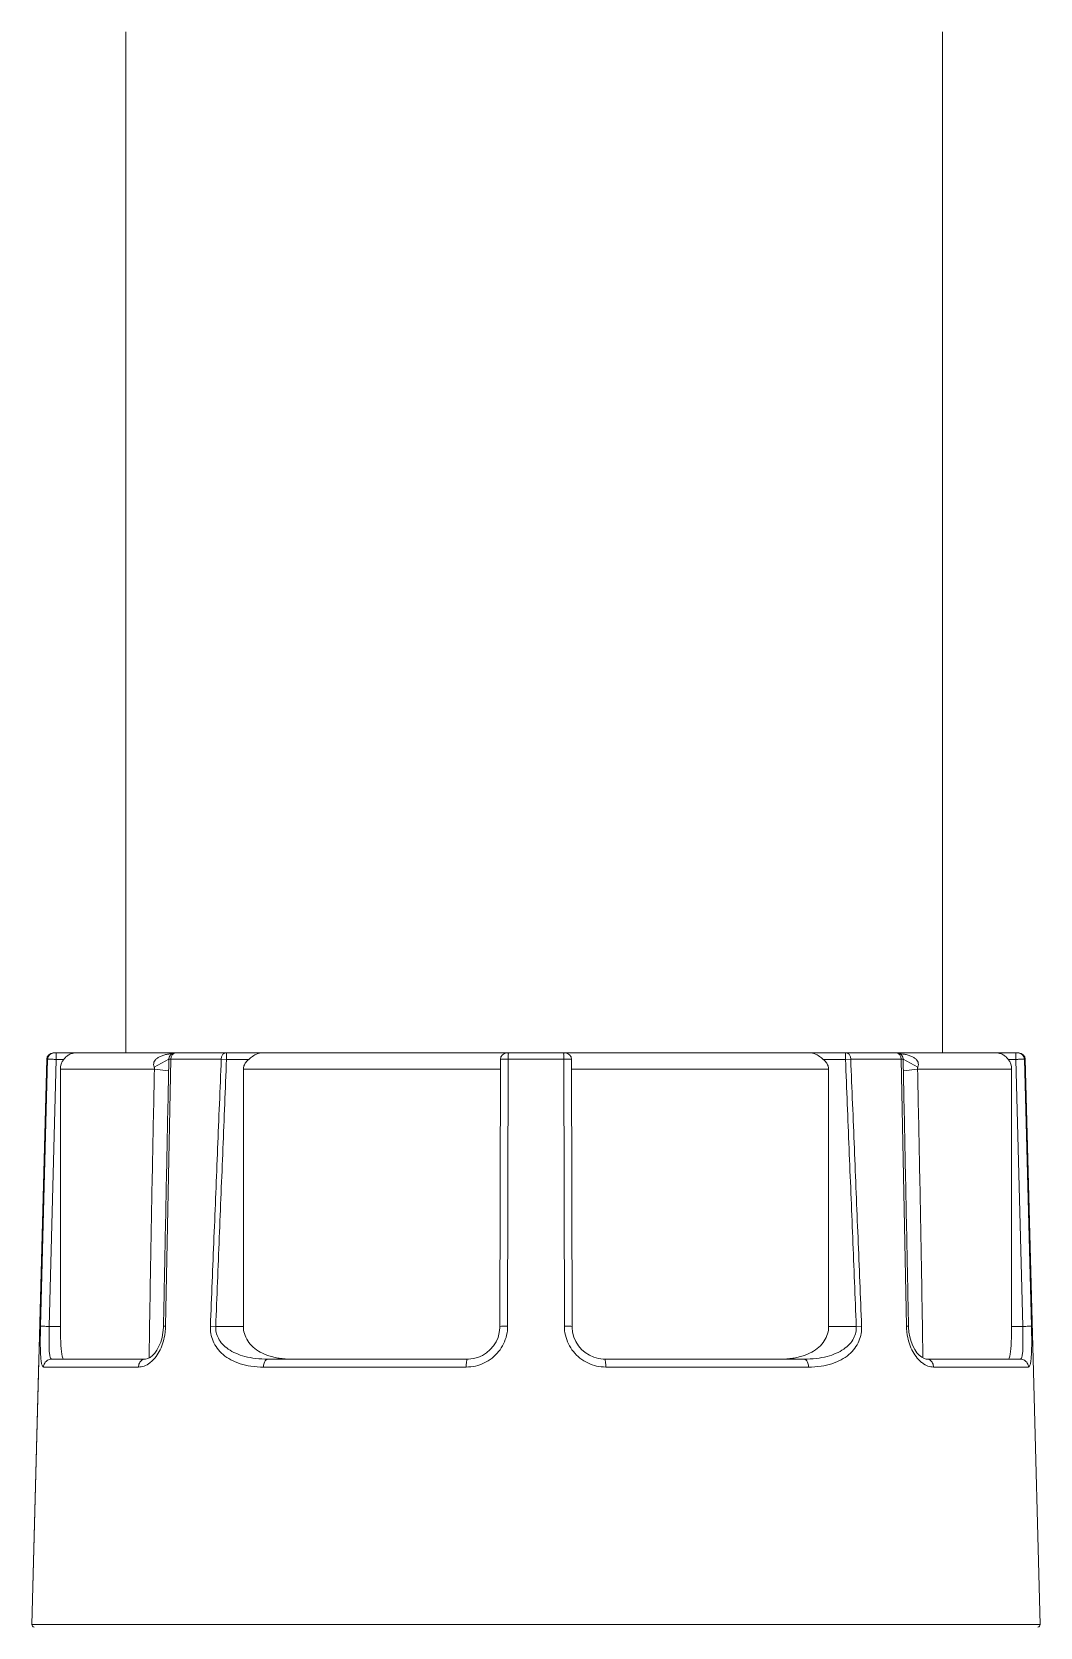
# Model space of a CAD drawing. Header units: metres. Extents: x 1628 to 1845, y 824 to 931.
# Drawn here: x 1708.5611 to 1708.6845, y 879.9746 to 880.17 of the extents above; entities that cross this region are included whole.
import ezdxf

# ---------------------------------------------------------------- set-up
doc = ezdxf.new("R2010")
doc.units = ezdxf.units.M
doc.header["$LTSCALE"] = 0.15
doc.layers.add('hidrosanitário', color=26, linetype='Continuous', lineweight=0)

msp = doc.modelspace()

# ---------------------------------------------------------------- linework, layer by layer
at = {"layer": 'hidrosanitário'}
for p, q in [((1708.572568840963, 880.1699590152133), (1708.572568840963, 880.0449504726593)), ((1708.672568840963, 880.1699590152133), (1708.672568840963, 880.0449504726593))]:
    msp.add_line(p, q, dxfattribs=at)
at = {"layer": 'hidrosanitário', "linetype": 'Continuous'}
for p, q in [((1708.562864176169, 880.0441714197008), (1708.561051388942, 879.9749438685129)), ((1708.562961518378, 880.0441714142177), (1708.562107610325, 880.011476649608)), ((1708.562864176169, 880.0441714197021), (1708.562961518378, 880.0441714142177)), ((1708.564033601976, 880.044150472659), (1708.563179547581, 880.0114506362178)), ((1708.563664107447, 880.044950472659), (1708.681905037595, 880.044950472659)), ((1708.564943226354, 880.044150472659), (1708.564033601976, 880.044150472659)), ((1708.576024888057, 880.0432070874243), (1708.577821275573, 880.0441677264324)), ((1708.577420421747, 880.011476649608), (1708.578069149911, 880.0441714142177)), ((1708.577908340498, 880.044816744868), (1708.577836895511, 880.0448057186071)), ((1708.578172768868, 880.0448587142663), (1708.577908340498, 880.044816744868)), ((1708.578069149911, 880.0441714142177), (1708.58424228726, 880.0441714142183)), ((1708.578289632781, 880.0448784210408), (1708.578172768868, 880.0448587142663)), ((1708.578394251642, 880.0448976736192), (1708.578289632781, 880.0448784210408)), ((1708.578435308687, 880.0449062227848), (1708.578394251642, 880.0448976736192)), ((1708.584242287259, 880.044171414219), (1708.584885545583, 880.0441504713302)), ((1708.584885504804, 880.044950472659), (1708.584885504804, 880.044150472659)), ((1708.587606838205, 880.044150472659), (1708.584885545637, 880.044150472659)), ((1708.618427440901, 880.0441520214457), (1708.618364142033, 880.0114524084214)), ((1708.61930693972, 880.011476649608), (1708.619370471834, 880.0441714142177)), ((1708.619369086342, 880.0443743416539), (1708.619370471833, 880.0441714142177)), ((1708.619370471834, 880.0441714142177), (1708.626198680967, 880.0441714142177)), ((1708.626200066457, 880.0443743391291), (1708.626198680967, 880.0441714142177)), ((1708.626198680967, 880.0441714142177), (1708.626262213081, 880.011476649608)), ((1708.627205010768, 880.0114524084541), (1708.627141711901, 880.0441520209171)), ((1708.657962314596, 880.044150472659), (1708.660683647997, 880.044150472659)), ((1708.660683647997, 880.044950472659), (1708.660683647997, 880.044150472659)), ((1708.660683647997, 880.044150472659), (1708.661326877994, 880.0441714146181)), ((1708.66132687801, 880.0441714142183), (1708.66750000289, 880.0441714142177)), ((1708.667174859094, 880.0448976769834), (1708.667133799522, 880.0449062273871)), ((1708.667279493598, 880.0448784214162), (1708.667174859094, 880.0448976769834)), ((1708.667396376975, 880.0448587121153), (1708.667279493598, 880.0448784214162)), ((1708.667521944507, 880.044838490377), (1708.667396376975, 880.0448587121153)), ((1708.66750000289, 880.0441714142177), (1708.668148731054, 880.011476649608)), ((1708.667732284061, 880.0448057139816), (1708.667521944507, 880.044838490377)), ((1708.669544342479, 880.0432070810592), (1708.66774787615, 880.0441677254158)), ((1708.680625926447, 880.044150472659), (1708.681535550825, 880.044150472659)), ((1708.68238960569, 880.0114506182325), (1708.681535550825, 880.044150472659)), ((1708.682607634423, 880.0441714142177), (1708.682704976627, 880.0441714199068)), ((1708.683461542476, 880.011476649608), (1708.682607634423, 880.0441714142177)), ((1708.682704976627, 880.0441714199054), (1708.683666548472, 880.0074504726598)), ((1708.564544320492, 880.0429504726591), (1708.564544320492, 880.0114504726597)), ((1708.57606095224, 880.0429504726591), (1708.564544320492, 880.0429504726591)), ((1708.576060966, 880.0429504722373), (1708.577794459118, 880.0427549557256)), ((1708.618468027656, 880.0429504726591), (1708.586951166508, 880.0429504726591)), ((1708.586951166508, 880.0429504726591), (1708.586951166508, 880.0114504726597)), ((1708.658617986294, 880.0429504726591), (1708.62714403782, 880.0429504726591)), ((1708.658617986294, 880.0429504726591), (1708.658617986294, 880.0114504726597)), ((1708.669508207985, 880.0429504730804), (1708.667774696071, 880.0427549557857)), ((1708.68102483231, 880.0429504726591), (1708.669508200561, 880.0429504726591)), ((1708.68102483231, 880.0429504726591), (1708.68102483231, 880.0114504726597)), ((1708.563179547581, 880.0114506362178), (1708.564544320492, 880.0114504726597)), ((1708.576992089622, 880.0101011971852), (1708.576826234618, 880.0095375100665)), ((1708.577105441712, 880.0106988786755), (1708.576992089622, 880.0101011971852)), ((1708.577161883921, 880.0113173376761), (1708.577105441712, 880.0106988786755)), ((1708.577166712721, 880.0114703056823), (1708.577161883921, 880.0113173376761)), ((1708.583567515395, 880.0114504726274), (1708.58291173057, 880.0114766476958)), ((1708.583567491464, 880.0114498746042), (1708.586951166508, 880.0114504726597)), ((1708.618131668724, 880.0101144537333), (1708.617889238049, 880.00956663778)), ((1708.61828991686, 880.0106921815378), (1708.618131668724, 880.0101144537333)), ((1708.618360330757, 880.0112874880045), (1708.61828991686, 880.0106921815378)), ((1708.618364038759, 880.0114524083202), (1708.618360330757, 880.0112874880045)), ((1708.627207309154, 880.0113274029171), (1708.627205117517, 880.0114524083527)), ((1708.627271674906, 880.0107319840675), (1708.627207309154, 880.0113274029171)), ((1708.627423941788, 880.0101531256297), (1708.627271674906, 880.0107319840675)), ((1708.627660623504, 880.009603148835), (1708.627423941788, 880.0101531256297)), ((1708.658617986294, 880.0114504726597), (1708.662001661669, 880.0114498663064)), ((1708.662001637388, 880.0114504726597), (1708.662657469854, 880.011476649608)), ((1708.668405015681, 880.0113754320931), (1708.668402441891, 880.011470308783)), ((1708.668454859663, 880.0107645115876), (1708.668405015681, 880.0113754320931)), ((1708.668562570224, 880.0101627466041), (1708.668454859663, 880.0107645115876)), ((1708.668723784587, 880.0095929830044), (1708.668562570224, 880.0101627466041)), ((1708.68102483231, 880.0114504726597), (1708.68238960569, 880.0114506182325)), ((1708.576088815928, 880.0081797529964), (1708.575799989615, 880.0078750625424)), ((1708.576364373945, 880.0085641679481), (1708.576088815928, 880.0081797529964)), ((1708.576614027595, 880.0090206503277), (1708.576364373945, 880.0085641679481)), ((1708.576826234618, 880.0095375100665), (1708.576614027595, 880.0090206503277)), ((1708.616720068684, 880.0082194609644), (1708.616213119921, 880.0079035711045)), ((1708.617175214361, 880.0086081141102), (1708.616720068684, 880.0082194609644)), ((1708.617567987565, 880.009060563992), (1708.617175214361, 880.0086081141102)), ((1708.617889238049, 880.00956663778), (1708.617567987565, 880.009060563992)), ((1708.627976609709, 880.0090938930913), (1708.627660623504, 880.009603148835)), ((1708.628364741601, 880.0086373738537), (1708.627976609709, 880.0090938930913)), ((1708.628816016673, 880.0082439276633), (1708.628364741601, 880.0086373738537)), ((1708.629320003833, 880.0079226836098), (1708.628816016673, 880.0082439276633)), ((1708.668928588643, 880.0090773547369), (1708.668723784587, 880.0095929830044)), ((1708.669170023039, 880.0086205828792), (1708.668928588643, 880.0090773547369)), ((1708.669438009865, 880.0082322663571), (1708.669170023039, 880.0086205828792)), ((1708.669724731454, 880.0079162407559), (1708.669438009865, 880.0082322663571)), ((1708.561902604329, 880.0074504726598), (1708.561051388942, 879.9749438685129)), ((1708.562479840938, 880.0064766496083), (1708.574098721354, 880.0064766496083)), ((1708.563469614792, 880.0074504726598), (1708.574897751191, 880.0074504726598)), ((1708.574982558049, 880.0074548723854), (1708.574894746078, 880.0074505757992)), ((1708.575243922564, 880.0075184435387), (1708.574982558049, 880.0074548723854)), ((1708.575517385801, 880.0076575623365), (1708.575243922564, 880.0075184435387)), ((1708.575799989615, 880.0078750625424), (1708.575517385801, 880.0076575623365)), ((1708.589411456051, 880.0064766496083), (1708.61423711536, 880.0064766496083)), ((1708.589959184111, 880.0074504726598), (1708.614377337371, 880.0074504726598)), ((1708.614504019693, 880.007452619221), (1708.614377386496, 880.0074505831495)), ((1708.615092521685, 880.0075160525829), (1708.614504019693, 880.007452619221)), ((1708.615666478682, 880.007667414054), (1708.615092521685, 880.0075160525829)), ((1708.616213119921, 880.0079035711045), (1708.615666478682, 880.007667414054)), ((1708.629864697949, 880.007680754438), (1708.629320003833, 880.0079226836098)), ((1708.630437688525, 880.0075234555196), (1708.629864697949, 880.007680754438)), ((1708.631026140262, 880.0074540604841), (1708.630437688525, 880.0075234555196)), ((1708.631191767029, 880.0074505792649), (1708.631026140262, 880.0074540604841)), ((1708.63119179965, 880.0074504726598), (1708.655609733759, 880.0074504726598)), ((1708.631332037441, 880.0064766496083), (1708.65615769675, 880.0064766496083)), ((1708.670019235987, 880.0076787735674), (1708.669724731454, 880.0079162407559)), ((1708.670306688032, 880.0075256299145), (1708.670019235987, 880.0076787735674)), ((1708.670573788381, 880.0074562465953), (1708.670306688032, 880.0075256299145)), ((1708.670674584091, 880.0074505710419), (1708.670573788381, 880.0074562465953)), ((1708.670671392516, 880.0074504726598), (1708.682099535103, 880.0074504726598)), ((1708.671470431447, 880.0064766496083), (1708.683089311863, 880.0064766496083)), ((1708.683666548472, 880.0074504726598), (1708.684517763859, 879.9749438685129)), ((1708.561051388942, 879.9749438685129), (1708.684517763859, 879.9749438685129))]:
    msp.add_line(p, q, dxfattribs=at)
for centre, radius, start, end in [((1708.563663901885, 880.044150472659), 0.0007999999999810826, 89.98535250434593, 178.4996070643891), ((1708.563760599659, 880.0441511891864), 0.0007993104657810988, 90.0469240749808, 178.5501330073088), ((1708.566547593469, 880.0429508598555), 0.002003260330152629, 143.2139046993986, 180.0110742367268), ((1708.57882613452, 880.0383704005986), 0.006510908983046038, 98.73898143684106, 100.2353660462446), ((1708.090291338172, 880.0527142434847), 0.4876048387184697, 358.8296571504963, 358.9956949342003), ((1708.578615206516, 880.044150472659), 0.0007999999999810826, 90.00120760195799, 153.5612473068019), ((1708.579118430555, 880.044151704179), 0.001049465748375184, 167.7527157971934, 178.923863454554), ((1708.619227439523, 880.044150472659), 0.0007999999999810826, 90, 179.8891006082558), ((1708.626341713647, 880.044150472659), 0.0007999999999810826, 0.1109365431351967, 90), ((1708.666953946951, 880.044150472659), 0.0007999999999810826, 26.43721907099613, 89.99889388267192), ((1708.666450722045, 880.044151704078), 0.001049465950975183, 1.076141851800343, 12.24704383569497), ((1709.184471416958, 880.0532780582388), 0.5168038658407793, 181.0100754660581, 181.1667308772609), ((1708.679020912255, 880.0429506449503), 0.002003923166952614, 359.9950738689673, 36.77993725698192), ((1708.68180855319, 880.0441511891444), 0.0007993104643810988, 1.449870103989444, 89.95307930567007), ((1708.681905250916, 880.044150472659), 0.0007999999999810826, 1.500407593401734, 90.01519574717), ((1708.570027790811, 880.0116233351408), 0.007394086068625154, 354.5703429792364, 358.8632789473835), ((1708.675542132416, 880.0116233761645), 0.007394857156025134, 181.1369204264062, 185.4492437568829), ((1708.56135128614, 879.9749360154282), 0.0002999999999929059, 178.4999993184358, 265.5343670922188), ((1708.684217866661, 879.9749360154282), 0.0002999999999929059, 274.4656329077812, 1.500000675022142)]:
    msp.add_arc(centre, radius, start, end, dxfattribs=at)
for points, knots in [([(1708.562961518378, 880.0441714142177), (1708.562967307982, 880.044171450323), (1708.562985917936, 880.0441711435877), (1708.5630261313, 880.0441705708162), (1708.563093717992, 880.0441693392944), (1708.563196470134, 880.0441674379789), (1708.5633423141, 880.0441646005528), (1708.563535132662, 880.0441607610773), (1708.563771132872, 880.0441559473148), (1708.563942435508, 880.0441523854628), (1708.564033601976, 880.044150472659)], [0, 0, 0, 0, 0.008684574726638942, 0.02791575343611653, 0.06032852498847933, 0.1100798755873906, 0.1820711156454795, 0.2791354926387312, 0.399365194855385, 0.5361449942158117, 0.5361449942158117, 0.5361449942158117, 0.5361449942158117]), ([(1708.563974471172, 880.044950472659), (1708.564011532077, 880.044950472659), (1708.564000238879, 880.0448187334604), (1708.564002851074, 880.0447578834218), (1708.56400618831, 880.0447153657489)], [0, 0, 0, 0, 0.0555913576221095, 0.119564021633554, 0.119564021633554, 0.119564021633554, 0.119564021633554]), ([(1708.56400618831, 880.0447153657489), (1708.56401051921, 880.0446601884136), (1708.564042301055, 880.0444736225917), (1708.564033601976, 880.0442838321391), (1708.564033601976, 880.044150472659)], [0, 0, 0, 0, 0.08302056237654122, 0.2830597825889525, 0.2830597825889525, 0.2830597825889525, 0.2830597825889525]), ([(1708.564943226354, 880.044150472659), (1708.565027303964, 880.0442628836212), (1708.565221839048, 880.0444769476038), (1708.565581966034, 880.0447344845401), (1708.566011192573, 880.044909097457), (1708.566325103859, 880.044950472659), (1708.566485377523, 880.044950472659)], [0, 0, 0, 0, 0.2105631851034526, 0.4305820176871198, 0.6586604440062588, 0.899070939145427, 0.899070939145427, 0.899070939145427, 0.899070939145427]), ([(1708.577669196745, 880.0447776957197), (1708.577510612893, 880.0447490180426), (1708.577206615927, 880.0446816039874), (1708.576782642061, 880.0445346130401), (1708.576423486725, 880.0443393699924), (1708.576151627104, 880.0440952257367), (1708.575985788893, 880.043811005541), (1708.575939928488, 880.0435020772262), (1708.575986739894, 880.0433022556311), (1708.576024818235, 880.0432070820224)], [0, 0, 0, 0, 0.241733958542984, 0.4662445119556218, 0.6711119170645204, 0.8509889536124517, 1.007759922345154, 1.154667520619084, 1.308430148166626, 1.308430148166626, 1.308430148166626, 1.308430148166626]), ([(1708.576024818235, 880.0432070820224), (1708.576041341824, 880.0431654934815), (1708.57606528449, 880.0430807665847), (1708.576066151531, 880.0429924902356), (1708.57606095224, 880.0429504726591)], [0, 0, 0, 0, 0.06712622700961778, 0.1306332821777677, 0.1306332821777677, 0.1306332821777677, 0.1306332821777677]), ([(1708.5778988808, 880.0445066527176), (1708.577886966781, 880.0444826900697), (1708.577858531399, 880.0444166468609), (1708.577828262697, 880.0443031361109), (1708.577820925232, 880.0442128092615), (1708.577821260544, 880.0441677331568)], [0, 0, 0, 0, 0.04014153398315556, 0.1076301976818416, 0.1752462256295227, 0.1752462256295227, 0.1752462256295227, 0.1752462256295227]), ([(1708.577821266475, 880.0441677339121), (1708.577833905072, 880.044169119776), (1708.577873622394, 880.0441699682877), (1708.577956205609, 880.0441714456668), (1708.578026162306, 880.0441714372654), (1708.578069149911, 880.0441714142177)], [0, 0, 0, 0, 0.01907152926451548, 0.05949015548660509, 0.1239715725618842, 0.1239715725618842, 0.1239715725618842, 0.1239715725618842]), ([(1708.58424228726, 880.0441714142183), (1708.584092574782, 880.0405301307277), (1708.583794551411, 880.0332561143977), (1708.583351074404, 880.0223578567833), (1708.583057718131, 880.0151008666543), (1708.582911682947, 880.011476649608)], [0, 0, 0, 0, 5.466539892202722, 10.92017820559625, 16.36091527134409, 16.36091527134409, 16.36091527134409, 16.36091527134409]), ([(1708.584885545637, 880.044150472659), (1708.584737283307, 880.040508603936), (1708.584442065794, 880.0332334194937), (1708.584002808449, 880.0223332159713), (1708.583712179688, 880.0150748669915), (1708.583567491464, 880.0114498746042)], [0, 0, 0, 0, 5.467328086912058, 10.92175745930868, 16.36357563954791, 16.36357563954791, 16.36357563954791, 16.36357563954791]), ([(1708.584626205253, 880.0449228400088), (1708.584581710313, 880.0449043522343), (1708.584441984882, 880.0448163612758), (1708.584287039386, 880.0445503027771), (1708.58424452096, 880.0443040297477), (1708.58424228726, 880.0441714142188)], [0, 0, 0, 0, 0.07227443757181042, 0.2425887291275798, 0.441540237888189, 0.441540237888189, 0.441540237888189, 0.441540237888189]), ([(1708.586951166508, 880.0429504726591), (1708.586951166508, 880.0430941968137), (1708.587005955706, 880.0433960801446), (1708.587240707122, 880.0438109890641), (1708.587474586601, 880.044043522951), (1708.587606838205, 880.044150472659)], [0, 0, 0, 0, 0.2155862321989275, 0.4495614116835084, 0.7046881163994716, 0.7046881163994716, 0.7046881163994716, 0.7046881163994716]), ([(1708.587606838205, 880.044150472659), (1708.587762728191, 880.0442765383394), (1708.588079645826, 880.0445325305103), (1708.58859850507, 880.0448540533417), (1708.589006147208, 880.044950472659), (1708.589205176301, 880.044950472659)], [0, 0, 0, 0, 0.3007275302682577, 0.6110909450100421, 0.9096345853613974, 0.9096345853613974, 0.9096345853613974, 0.9096345853613974]), ([(1708.618428845326, 880.0441514794023), (1708.618431012408, 880.0441571049636), (1708.618455229924, 880.0441546089254), (1708.618487340297, 880.0441605752457), (1708.618549326348, 880.0441613519862), (1708.618636188528, 880.0441649208691), (1708.618760923377, 880.0441671297918), (1708.618926650913, 880.0441695642481), (1708.619134869329, 880.0441710893182), (1708.619287764329, 880.0441714437819), (1708.619370471834, 880.0441714142177)], [0, 0, 0, 0, 0.009042795837896944, 0.02682943580375302, 0.05554324322336023, 0.0982171551373787, 0.1590345047635826, 0.2418578530308155, 0.3471747128098956, 0.4712359780633352, 0.4712359780633352, 0.4712359780633352, 0.4712359780633352]), ([(1708.619395847299, 880.0447228230538), (1708.619392633369, 880.0446691111255), (1708.619371178732, 880.044554057817), (1708.619369148598, 880.0444371183893), (1708.619369086342, 880.0443743416539)], [0, 0, 0, 0, 0.08071199628820501, 0.1748771455067534, 0.1748771455067534, 0.1748771455067534, 0.1748771455067534]), ([(1708.61941603808, 880.044950472659), (1708.619380666812, 880.044950472659), (1708.619399121156, 880.044821577632), (1708.619398315273, 880.0447640683818), (1708.619395847299, 880.0447228230538)], [0, 0, 0, 0, 0.05305690254202008, 0.1150355516917637, 0.1150355516917637, 0.1150355516917637, 0.1150355516917637]), ([(1708.626153114721, 880.044950472659), (1708.626188486839, 880.044950472659), (1708.626170031755, 880.0448215753044), (1708.626170837638, 880.0447640650262), (1708.626173305649, 880.0447228192974)], [0, 0, 0, 0, 0.05305817645220535, 0.1150374290917246, 0.1150374290917246, 0.1150374290917246, 0.1150374290917246]), ([(1708.626173305649, 880.0447228192974), (1708.626176519597, 880.0446691073747), (1708.626197974145, 880.0445540544714), (1708.626200004217, 880.0444371154562), (1708.626200066457, 880.0443743391291)], [0, 0, 0, 0, 0.0807119892941711, 0.1748765263145866, 0.1748765263145866, 0.1748765263145866, 0.1748765263145866]), ([(1708.626198680967, 880.0441714142177), (1708.626244347178, 880.0441714304746), (1708.626336707211, 880.0441713244517), (1708.626477485157, 880.0441707755955), (1708.626621995782, 880.0441695485428), (1708.626768985999, 880.04416823598), (1708.626906378292, 880.0441640615462), (1708.627030035518, 880.044165322087), (1708.627093277247, 880.0441528505002), (1708.627138156251, 880.0441575954518), (1708.627140453471, 880.0441515389424)], [0, 0, 0, 0, 0.06849932054809123, 0.1385538401933121, 0.2111036802038464, 0.2855197285833522, 0.35810562653599, 0.420538333113108, 0.4615732662693428, 0.4712895765178144, 0.4712895765178144, 0.4712895765178144, 0.4712895765178144]), ([(1708.6563639765, 880.044950472659), (1708.656563005593, 880.044950472659), (1708.656970647731, 880.0448540533417), (1708.657489506975, 880.0445325305103), (1708.65780642461, 880.0442765383394), (1708.657962314596, 880.044150472659)], [0, 0, 0, 0, 0.2985436403513889, 0.6089070550931592, 0.9096345853614343, 0.9096345853614343, 0.9096345853614343, 0.9096345853614343]), ([(1708.657962314596, 880.044150472659), (1708.65809440435, 880.0440436538364), (1708.658328259485, 880.0438112024093), (1708.658563135113, 880.0433963494437), (1708.658617986294, 880.0430942562531), (1708.658617986294, 880.0429504726591)], [0, 0, 0, 0, 0.2548144793728109, 0.4890118966609519, 0.7046872876764836, 0.7046872876764836, 0.7046872876764836, 0.7046872876764836]), ([(1708.662001661669, 880.0114498663064), (1708.661856973343, 880.0150748612424), (1708.661566349891, 880.0223332128425), (1708.661127068074, 880.0332334175899), (1708.66083191032, 880.0405086041222), (1708.660683647997, 880.044150472659)], [0, 0, 0, 0, 5.441822006403499, 10.89625115711329, 16.36357896417038, 16.36357896417038, 16.36357896417038, 16.36357896417038]), ([(1708.66094294655, 880.0449228404435), (1708.660987441304, 880.0449043528967), (1708.661127166764, 880.0448163625582), (1708.661282113145, 880.0445503040556), (1708.661324631829, 880.0443040303848), (1708.661326865541, 880.0441714142183)], [0, 0, 0, 0, 0.07227404982936958, 0.2425882973295676, 0.4415407624649598, 0.4415407624649598, 0.4415407624649598, 0.4415407624649598]), ([(1708.662657469854, 880.011476649608), (1708.662511434672, 880.0151008665958), (1708.66221808005, 880.0223578566751), (1708.661774595623, 880.0332561138149), (1708.661476590455, 880.0405301307791), (1708.66132687801, 880.0441714142183)], [0, 0, 0, 0, 5.44073697787405, 10.89437520309409, 16.36091501612225, 16.36091501612225, 16.36091501612225, 16.36091501612225]), ([(1708.66750000289, 880.0441714142177), (1708.667528125091, 880.0441714292332), (1708.667580154099, 880.0441713335216), (1708.667651113599, 880.0441709171349), (1708.667705598627, 880.0441697554774), (1708.667736254127, 880.0441689934952), (1708.667747886431, 880.0441677216276)], [0, 0, 0, 0, 0.04218330799770174, 0.07804892891772314, 0.1064202030441994, 0.123972648417445, 0.123972648417445, 0.123972648417445, 0.123972648417445]), ([(1708.667747879855, 880.0441677218574), (1708.667748220058, 880.0442128202247), (1708.667740888907, 880.044303188832), (1708.667710605666, 880.0444166995447), (1708.66768217423, 880.0444827220216), (1708.667670277164, 880.0445066511091)], [0, 0, 0, 0, 0.06764947553658233, 0.1351646404940889, 0.1752497769423215, 0.1752497769423215, 0.1752497769423215, 0.1752497769423215]), ([(1708.669544333244, 880.0432070817832), (1708.669582428181, 880.0433022856661), (1708.669629211095, 880.0435021892016), (1708.669583300512, 880.0438110541307), (1708.669417619182, 880.0440952449227), (1708.669145387837, 880.0443394923931), (1708.668785746647, 880.0445350527847), (1708.668361209026, 880.0446819427028), (1708.668002214932, 880.0447614733556), (1708.667787877944, 880.0447971568123), (1708.667732271219, 880.0448057194484)], [0, 0, 0, 0, 0.1538140370270367, 0.300765242664376, 0.4573836253638575, 0.6372139599148298, 0.8427836605060615, 1.067503592069147, 1.309038027339988, 1.393431213029067, 1.393431213029067, 1.393431213029067, 1.393431213029067]), ([(1708.669508200561, 880.0429504726591), (1708.669503062628, 880.0429923511455), (1708.669503746602, 880.0430806051723), (1708.66952765848, 880.043165391436), (1708.669544333244, 880.0432070817832)], [0, 0, 0, 0, 0.06328873064682207, 0.1306407819580981, 0.1306407819580981, 0.1306407819580981, 0.1306407819580981]), ([(1708.679083775278, 880.044950472659), (1708.679244048942, 880.044950472659), (1708.679557960228, 880.044909097457), (1708.679987186767, 880.0447344845401), (1708.680347313753, 880.0444769476038), (1708.680541848837, 880.0442628836212), (1708.680625926447, 880.044150472659)], [0, 0, 0, 0, 0.2404104951391927, 0.468488921458316, 0.6885077541234772, 0.8990709391594598, 0.8990709391594598, 0.8990709391594598, 0.8990709391594598]), ([(1708.681562964493, 880.044715365841), (1708.681558633593, 880.0446601885081), (1708.681526851745, 880.0444736226553), (1708.681535550824, 880.0442838321723), (1708.681535550825, 880.044150472659)], [0, 0, 0, 0, 0.08302055886548135, 0.283059828595925, 0.283059828595925, 0.283059828595925, 0.283059828595925]), ([(1708.681535550825, 880.044150472659), (1708.681580737393, 880.0441514225835), (1708.681669864783, 880.0441532841552), (1708.681802893694, 880.0441560371722), (1708.681935419424, 880.044158751716), (1708.682069561376, 880.0441614637415), (1708.682205100032, 880.0441641763026), (1708.682337547697, 880.0441667295696), (1708.682456288954, 880.044169090941), (1708.682545081062, 880.0441704087706), (1708.682592283305, 880.0441715102644), (1708.682607634423, 880.0441714142177)], [0, 0, 0, 0, 0.06779482849349026, 0.13372023969261, 0.1995860969699557, 0.2666250955737252, 0.3349743727530352, 0.4029344577837697, 0.4653346626964475, 0.513117762101972, 0.5361448894907983, 0.5361448894907983, 0.5361448894907983, 0.5361448894907983]), ([(1708.68159468163, 880.044950472659), (1708.681557620744, 880.044950472659), (1708.681568913923, 880.0448187335172), (1708.681566301728, 880.0447578835027), (1708.681562964493, 880.044715365841)], [0, 0, 0, 0, 0.05559132879868348, 0.1195639759444966, 0.1195639759444966, 0.1195639759444966, 0.1195639759444966]), ([(1708.576060981211, 880.0429504720067), (1708.575973462661, 880.0390631507772), (1708.575806514807, 880.0311146870303), (1708.575589571143, 880.0193305219142), (1708.57546049907, 880.0114337265223), (1708.575400754741, 880.0075982445063)], [0, 0, 0, 0, 5.832459441762482, 11.92530666524344, 17.67922761368753, 17.67922761368753, 17.67922761368753, 17.67922761368753]), ([(1708.577794460876, 880.042754955697), (1708.577715009257, 880.0388701911655), (1708.577553939826, 880.0309270083848), (1708.57734560052, 880.0204986136977), (1708.577216165653, 880.013954995144), (1708.577167166358, 880.0114698181914)], [0, 0, 0, 0, 5.82836538472713, 11.91722326201853, 15.64571319571876, 15.64571319571876, 15.64571319571876, 15.64571319571876]), ([(1708.668401986439, 880.0114698183887), (1708.668352987145, 880.0139549953011), (1708.66822355228, 880.0204986137661), (1708.668015212976, 880.0309270083875), (1708.667854143545, 880.0388701911426), (1708.667774691925, 880.042754955697)], [0, 0, 0, 0, 3.728489873588253, 9.817347677764289, 15.64571309700052, 15.64571309700052, 15.64571309700052, 15.64571309700052]), ([(1708.67016838113, 880.0075993313884), (1708.670108641888, 880.0114344511275), (1708.669979574989, 880.0193308841934), (1708.669762637994, 880.031114687033), (1708.66959569014, 880.0390631507543), (1708.66950817159, 880.0429504720067)], [0, 0, 0, 0, 5.753377480320776, 11.84622463068833, 17.67868410695793, 17.67868410695793, 17.67868410695793, 17.67868410695793]), ([(1708.562107610325, 880.011476649608), (1708.562098045061, 880.0111101557808), (1708.56208388827, 880.0103922160871), (1708.562077604555, 880.009358079497), (1708.562093988012, 880.0084230361812), (1708.56212777775, 880.0076426831985), (1708.562207965953, 880.0070395976312), (1708.562274483669, 880.0066687599332), (1708.562415834758, 880.0064766604634), (1708.562479840938, 880.0064766496083)], [0, 0, 0, 0, 0.549927944692736, 1.076956763982687, 1.55170891155812, 1.95078837405711, 2.25348172664765, 2.44888303561292, 2.544892306535318, 2.544892306535318, 2.544892306535318, 2.544892306535318]), ([(1708.563179551145, 880.0114504726683), (1708.563049180333, 880.0114538964366), (1708.56280487802, 880.0114600731384), (1708.562480795872, 880.0114687527458), (1708.562253865997, 880.0114730441638), (1708.562140867342, 880.011476905869), (1708.562107642942, 880.0114766487535)], [0, 0, 0, 0, 0.1956236430325916, 0.3665761021242022, 0.4862768828132195, 0.5361149741141307, 0.5361149741141307, 0.5361149741141307, 0.5361149741141307]), ([(1708.563179548961, 880.0114506362173), (1708.563169926994, 880.0111560969466), (1708.563154506665, 880.0105808618067), (1708.56314288623, 880.0097531246096), (1708.563149995432, 880.0090070351561), (1708.563172794611, 880.0083829512131), (1708.563236186912, 880.0079029802858), (1708.563292389606, 880.0075986358887), (1708.563415484012, 880.0074504796493), (1708.563469604914, 880.0074504726609)], [0, 0, 0, 0, 0.4420445904054509, 0.8630785358245923, 1.241937372599806, 1.560238285595527, 1.802163900570822, 1.959357832299482, 2.040539186429751, 2.040539186429751, 2.040539186429751, 2.040539186429751]), ([(1708.564544320492, 880.0114504726597), (1708.564544320492, 880.01110742812), (1708.564550062554, 880.0104393720939), (1708.564580762461, 880.0094939328964), (1708.56462673611, 880.0086872415794), (1708.564712440746, 880.0080493011434), (1708.564780644089, 880.0076696802963), (1708.564912613086, 880.0074504726598), (1708.564976746711, 880.0074504726598)], [0, 0, 0, 0, 0.5145668097872765, 1.002760761955088, 1.415789504307035, 1.734971083270258, 1.944459751617308, 2.04066018852929, 2.04066018852929, 2.04066018852929, 2.04066018852929]), ([(1708.57587198675, 880.0073253002887), (1708.57595191639, 880.0074064231216), (1708.576242940789, 880.0077293418643), (1708.576675544312, 880.0083840767842), (1708.577082692635, 880.0093330311678), (1708.577299582657, 880.010200708262), (1708.577371414813, 880.0107419231286), (1708.577388700501, 880.0109236799786)], [0, 0, 0, 0, 0.1708266311872373, 0.6512995876644414, 1.168653457053114, 1.713067278103223, 1.986932723083784, 1.986932723083784, 1.986932723083784, 1.986932723083784]), ([(1708.577166661862, 880.011470139901), (1708.577149743022, 880.011481416656), (1708.577330076058, 880.0114644807103), (1708.57735610157, 880.0114766919245), (1708.577420421747, 880.011476649608)], [0, 0, 0, 0, 0.0304988161010133, 0.1269791026744828, 0.1269791026744828, 0.1269791026744828, 0.1269791026744828]), ([(1708.582911682947, 880.011476649608), (1708.582899335378, 880.011174488866), (1708.582941026645, 880.010550815361), (1708.583213617055, 880.0096267458097), (1708.583718896311, 880.0087436124944), (1708.584458506199, 880.0079578821372), (1708.58541601515, 880.0073130902509), (1708.586576047617, 880.0068343540601), (1708.587930125797, 880.0065377702903), (1708.58890000412, 880.0064766706913), (1708.589411456051, 880.0064766496083)], [0, 0, 0, 0, 0.4536193856684391, 0.9292105822656, 1.433381104446587, 1.965452904547358, 2.533548914522685, 3.151978142911279, 3.836749974026051, 4.603927870459625, 4.603927870459625, 4.603927870459625, 4.603927870459625]), ([(1708.583567564086, 880.0114498746169), (1708.583555385187, 880.011207904891), (1708.583597041898, 880.0107016739956), (1708.583871667406, 880.009955132295), (1708.584376270437, 880.0092472195673), (1708.585106722081, 880.0086230638984), (1708.586045955874, 880.008113018684), (1708.58718131247, 880.0077342355966), (1708.588507290136, 880.0074990592074), (1708.589456423417, 880.0074504859723), (1708.589959184111, 880.0074504726666)], [0, 0, 0, 0, 0.363414042636985, 0.7515733784283104, 1.179363769926553, 1.652824742473464, 2.180475286774451, 2.772812791104549, 3.440514850884634, 4.19465589099556, 4.19465589099556, 4.19465589099556, 4.19465589099556]), ([(1708.586951166508, 880.0114504726597), (1708.586951166508, 880.0111536070934), (1708.587041003537, 880.0105346869738), (1708.587449151709, 880.0096564333788), (1708.588124701186, 880.0088777569621), (1708.589024887664, 880.0082519389829), (1708.589912889156, 880.0078796195068), (1708.590489198265, 880.0077220871816), (1708.590693666146, 880.0076750185827)], [0, 0, 0, 0, 0.4452983495075722, 0.9232561433463174, 1.433408704120483, 1.973126474839258, 2.553745548997472, 2.868468883513696, 2.868468883513696, 2.868468883513696, 2.868468883513696]), ([(1708.61423711536, 880.0064766496083), (1708.614615328481, 880.0064766615293), (1708.615376111337, 880.0065618211501), (1708.616458240566, 880.0069383589154), (1708.617430038577, 880.0075445239551), (1708.618239156159, 880.0083472607215), (1708.61884642113, 880.0093054735092), (1708.619221107389, 880.010365603349), (1708.619306199539, 880.0111089506373), (1708.61930693972, 880.011476649608)], [0, 0, 0, 0, 0.567319681414046, 1.13714981961254, 1.705059748757538, 2.270990727584746, 2.832576309298815, 3.392324381671472, 3.943873955243405, 3.943873955243405, 3.943873955243405, 3.943873955243405]), ([(1708.618366875504, 880.0114504726597), (1708.61835116898, 880.011456037916), (1708.618524213557, 880.0114685462066), (1708.618612794257, 880.0114683596215), (1708.618964208796, 880.0114767762108), (1708.61917978385, 880.0114767053709), (1708.61930693972, 880.011476649608)], [0, 0, 0, 0, 0.0249950127134095, 0.123276166873924, 0.2799364654414001, 0.4706702887781648, 0.4706702887781648, 0.4706702887781648, 0.4706702887781648]), ([(1708.627202383006, 880.0114504726683), (1708.627218091362, 880.0114560373939), (1708.627045023831, 880.011468549288), (1708.626956434199, 880.0114683590208), (1708.626604977895, 880.0114767771478), (1708.626389379307, 880.0114767050385), (1708.626262211216, 880.0114766487535)], [0, 0, 0, 0, 0.02499733715904351, 0.1232919411545129, 0.2799719136155803, 0.4707240680118151, 0.4707240680118151, 0.4707240680118151, 0.4707240680118151]), ([(1708.626262213081, 880.011476649608), (1708.62626295902, 880.0111076876887), (1708.6263484245, 880.0103635487106), (1708.626724124505, 880.0093026685221), (1708.62733181383, 880.0083449473296), (1708.628141444934, 880.0075427301118), (1708.629113669257, 880.0069370167902), (1708.630195051813, 880.0065614613674), (1708.630955042678, 880.0064766586698), (1708.631332037441, 880.0064766496083)], [0, 0, 0, 0, 0.5534440099626643, 1.112441784185629, 1.674497562482066, 2.240396204244912, 2.807869736066363, 3.378381842384087, 3.943873986777488, 3.943873986777488, 3.943873986777488, 3.943873986777488]), ([(1708.654876067134, 880.0076751521636), (1708.655080377261, 880.0077222008891), (1708.655655520673, 880.0078794460536), (1708.656541084527, 880.0082505337547), (1708.657439656452, 880.0088738282903), (1708.658116177095, 880.0096504952434), (1708.658527191772, 880.0105302152607), (1708.658617986294, 880.011151784419), (1708.658617986294, 880.0114504726597)], [0, 0, 0, 0, 0.3144860469592174, 0.8935436835872247, 1.431047233328614, 1.941024752883298, 2.420132208105293, 2.86816456934664, 2.86816456934664, 2.86816456934664, 2.86816456934664]), ([(1708.655609968588, 880.0074504726666), (1708.656112828464, 880.0074504858493), (1708.657061951258, 880.0074990681663), (1708.658387653714, 880.0077342158387), (1708.659522309196, 880.0081127052798), (1708.660460714232, 880.0086220082065), (1708.661190326321, 880.0092447174087), (1708.661695370746, 880.0099512968858), (1708.661971607861, 880.0106984067405), (1708.662013837557, 880.0112065076854), (1708.662001587574, 880.0114498663196)], [0, 0, 0, 0, 0.7542898137058119, 1.421826114063702, 2.013769530094806, 2.540859173257994, 3.013687128367335, 3.440372514633072, 3.829149897886643, 4.19465002861633, 4.19465002861633, 4.19465002861633, 4.19465002861633]), ([(1708.65615769675, 880.0064766496083), (1708.656669248997, 880.0064766704755), (1708.657639116353, 880.0065377819523), (1708.658992903673, 880.006834325361), (1708.660152196779, 880.0073126799044), (1708.661108850428, 880.0079565049895), (1708.661847592776, 880.0087403777783), (1708.662353440162, 880.0096219476517), (1708.662627629324, 880.0105468621085), (1708.662669890141, 880.011172774295), (1708.662657469854, 880.011476649608)], [0, 0, 0, 0, 0.7673283711518708, 1.451931603099272, 2.069944029006855, 2.63740700901076, 3.168699934437083, 3.671440062903939, 4.147735752331056, 4.603929303377209, 4.603929303377209, 4.603929303377209, 4.603929303377209]), ([(1708.668402553593, 880.0114701418114), (1708.668419464717, 880.0114814551124), (1708.668239112503, 880.0114644257843), (1708.668213041897, 880.0114766914661), (1708.668148706671, 880.0114766487535)], [0, 0, 0, 0, 0.03051963237802982, 0.1270224929056943, 0.1270224929056943, 0.1270224929056943, 0.1270224929056943]), ([(1708.668180694732, 880.0109211314683), (1708.668198081489, 880.0107389759631), (1708.66827013064, 880.0101979056261), (1708.66848741302, 880.0093302419147), (1708.668894831967, 880.0083817590372), (1708.669347125391, 880.0076980059529), (1708.669666169437, 880.0073528707561), (1708.669773556647, 880.0072499375823)], [0, 0, 0, 0, 0.2744751112238175, 0.8180993351893109, 1.335799685489643, 1.816113715661154, 2.039242188121956, 2.039242188121956, 2.039242188121956, 2.039242188121956]), ([(1708.68059240609, 880.0074504726598), (1708.680656539715, 880.0074504726598), (1708.680788508713, 880.0076696802963), (1708.680856712055, 880.0080493011434), (1708.680942416691, 880.0086872415794), (1708.680988390341, 880.0094939328964), (1708.681019090247, 880.0104393720939), (1708.68102483231, 880.01110742812), (1708.68102483231, 880.0114504726597)], [0, 0, 0, 0, 0.09620043691194154, 0.3056891052590266, 0.6248706842221923, 1.037899426580956, 1.52609337874871, 2.040660188536015, 2.040660188536015, 2.040660188536015, 2.040660188536015]), ([(1708.6820995378, 880.0074504726605), (1708.682153893295, 880.007450475469), (1708.682276935632, 880.0075992847709), (1708.682333150191, 880.0079039250944), (1708.682396457571, 880.0083844343675), (1708.682419196397, 880.0090087527177), (1708.682426259078, 880.0097553348468), (1708.682414609966, 880.0105823979915), (1708.682399193242, 880.0111570822663), (1708.682389604462, 880.0114506182325)], [0, 0, 0, 0, 0.08153324195953623, 0.238759084492996, 0.4810621270606576, 0.799576274047971, 1.178259547177479, 1.599971833562295, 2.040510643763801, 2.040510643763801, 2.040510643763801, 2.040510643763801]), ([(1708.682389609492, 880.0114504726597), (1708.682519974358, 880.0114538962283), (1708.682764267999, 880.0114600732237), (1708.683088345631, 880.0114687505228), (1708.683315289767, 880.0114730467523), (1708.683428305296, 880.0114769038722), (1708.683461542476, 880.011476649608)], [0, 0, 0, 0, 0.1956147179858716, 0.3665630766485846, 0.4862701415126518, 0.5361273698285893, 0.5361273698285893, 0.5361273698285893, 0.5361273698285893]), ([(1708.683089311863, 880.0064766496083), (1708.683153599952, 880.0064766639058), (1708.683294846352, 880.006669563793), (1708.683361427352, 880.0070407793845), (1708.683441504762, 880.0076445633316), (1708.683475233214, 880.0084252172818), (1708.683491560736, 880.0093608576848), (1708.683485232284, 880.0103941436672), (1708.683471076059, 880.0111113940778), (1708.683461542476, 880.011476649608)], [0, 0, 0, 0, 0.0964321358781893, 0.2918898879608356, 0.5950679511341088, 0.9944230612171452, 1.468943784367652, 1.996795569072569, 2.544865460568272, 2.544865460568272, 2.544865460568272, 2.544865460568272]), ([(1708.563469605708, 880.0074504726598), (1708.563301441386, 880.0074504726598), (1708.562958090969, 880.0073593769306), (1708.562582293068, 880.0069885128993), (1708.562484236741, 880.0066461963521), (1708.562479840938, 880.0064766496083)], [0, 0, 0, 0, 0.2522464840333442, 0.5055588238329186, 0.7599644021933514, 0.7599644021933514, 0.7599644021933514, 0.7599644021933514]), ([(1708.57489474647, 880.007450464664), (1708.574757582381, 880.0074497440647), (1708.574463248002, 880.007345275137), (1708.574173707271, 880.0069672630574), (1708.57410222312, 880.0066439420519), (1708.574098721353, 880.0064766496192)], [0, 0, 0, 0, 0.2057489732705459, 0.4355580311433898, 0.6865516483574543, 0.6865516483574543, 0.6865516483574543, 0.6865516483574543]), ([(1708.574098721354, 880.0064766496083), (1708.57433393808, 880.0064766618251), (1708.574830930004, 880.0065729720576), (1708.57526675814, 880.006822336734), (1708.57547453236, 880.006977303275)], [0, 0, 0, 0, 0.3528250895091657, 0.7416254231678272, 0.7416254231678272, 0.7416254231678272, 0.7416254231678272]), ([(1708.589959199749, 880.0074504726598), (1708.589859418182, 880.0074504726598), (1708.589631790723, 880.007315035751), (1708.589460260765, 880.0069428992382), (1708.589413823514, 880.0066416515568), (1708.589411456051, 880.0064766496083)], [0, 0, 0, 0, 0.1496723495808767, 0.3535058761679003, 0.6010342744224328, 0.6010342744224328, 0.6010342744224328, 0.6010342744224328]), ([(1708.590693666146, 880.0076750185827), (1708.590910076762, 880.007625200761), (1708.591605768052, 880.0074962019372), (1708.592314480667, 880.0074504726598), (1708.592799262801, 880.0074504726598)], [0, 0, 0, 0, 0.3331059624112853, 1.060279163050827, 1.060279163050827, 1.060279163050827, 1.060279163050827]), ([(1708.614283796092, 880.0071661302858), (1708.614273430987, 880.0070994794961), (1708.614241399377, 880.00687097611), (1708.614237714855, 880.0066397486859), (1708.614237115359, 880.0064766496192)], [0, 0, 0, 0, 0.1011778985752166, 0.3458281513707666, 0.3458281513707666, 0.3458281513707666, 0.3458281513707666]), ([(1708.614377386502, 880.0074504726575), (1708.614328423741, 880.007450457655), (1708.614305301613, 880.007300082974), (1708.614291819673, 880.0072177243645), (1708.614283796092, 880.0071661302858)], [0, 0, 0, 0, 0.07344414477050067, 0.1517655039314308, 0.1517655039314308, 0.1517655039314308, 0.1517655039314308]), ([(1708.631191767024, 880.0074504726573), (1708.631240734786, 880.0074504569728), (1708.631263854101, 880.0073000675987), (1708.631277336327, 880.0072177020521), (1708.631285359948, 880.0071661045057)], [0, 0, 0, 0, 0.07345164714035196, 0.1517781554819877, 0.1517781554819877, 0.1517781554819877, 0.1517781554819877]), ([(1708.631285359948, 880.0071661045057), (1708.631295724615, 880.007099452382), (1708.631327754856, 880.0068709575438), (1708.63133143812, 880.0066397387742), (1708.631332037441, 880.0064766496083)], [0, 0, 0, 0, 0.1011797747825873, 0.345815175647534, 0.345815175647534, 0.345815175647534, 0.345815175647534]), ([(1708.65276989, 880.0074504726598), (1708.65325487679, 880.0074504726598), (1708.653963790097, 880.0074962338475), (1708.65465966686, 880.0076253193077), (1708.654876067134, 880.0076751521636)], [0, 0, 0, 0, 0.7274801847949365, 1.060576089992439, 1.060576089992439, 1.060576089992439, 1.060576089992439]), ([(1708.655609953053, 880.0074504726598), (1708.655709736466, 880.0074504726598), (1708.655937366205, 880.0073150316751), (1708.656108893033, 880.0069428942724), (1708.65615532938, 880.0066416485464), (1708.65615769675, 880.0064766496088)], [0, 0, 0, 0, 0.1496751201644573, 0.3535103204077027, 0.6010342003880587, 0.6010342003880587, 0.6010342003880587, 0.6010342003880587]), ([(1708.67009595781, 880.0069763064654), (1708.670304004203, 880.006821313193), (1708.670739573508, 880.0065725310618), (1708.671235998188, 880.0064766588931), (1708.671470431447, 880.0064766496083)], [0, 0, 0, 0, 0.3891516248447928, 0.7408015145478747, 0.7408015145478747, 0.7408015145478747, 0.7408015145478747]), ([(1708.670674583691, 880.0074504637051), (1708.670811700125, 880.0074497014301), (1708.671105956626, 880.0073452184182), (1708.671395453349, 880.0069672417914), (1708.671466929998, 880.0066439310307), (1708.671470431447, 880.0064766496083)], [0, 0, 0, 0, 0.2056778283924187, 0.4354901226696617, 0.6864672184816297, 0.6864672184816297, 0.6864672184816297, 0.6864672184816297]), ([(1708.682099547093, 880.0074504726598), (1708.682267701172, 880.0074504726598), (1708.6826110391, 880.0073593861915), (1708.682986849783, 880.0069885355782), (1708.683084915783, 880.006646207786), (1708.683089311862, 880.0064766496192)], [0, 0, 0, 0, 0.25223111846289, 0.5055417026413682, 0.7599644204773987, 0.7599644204773987, 0.7599644204773987, 0.7599644204773987])]:
    msp.add_open_spline(points, degree=3, knots=knots, dxfattribs=at)
for points in [[(1708.578154219086, 880.0445625097176), (1708.578127387929, 880.0445022334037), (1708.578106910886, 880.044438791317), (1708.578092849427, 880.0443743287664)], [(1708.578371973203, 880.0448467616899), (1708.578276069058, 880.0447757080368), (1708.578202757744, 880.0446715520269), (1708.578154219086, 880.0445625097176)], [(1708.578514309015, 880.0449231046131), (1708.578463592981, 880.0449050347478), (1708.578415232983, 880.0448788120815), (1708.578371973203, 880.0448467616899)], [(1708.578665943035, 880.044950472659), (1708.578614581694, 880.044950472659), (1708.578562691123, 880.0449403429124), (1708.578514309015, 880.0449231046131)], [(1708.584756690788, 880.044950472659), (1708.58471223102, 880.044950472659), (1708.584667261982, 880.0449398991972), (1708.584626205253, 880.0449228400088)], [(1708.660812462014, 880.044950472659), (1708.660856921425, 880.044950472659), (1708.6609018901, 880.0449398993768), (1708.66094294655, 880.0449228404435)], [(1708.666903209767, 880.044950472659), (1708.666954572547, 880.044950472659), (1708.667006464592, 880.044940342303), (1708.667054847898, 880.0449231030758)], [(1708.667054847898, 880.0449231030758), (1708.667105564655, 880.0449050324277), (1708.667153925238, 880.0448788087691), (1708.667197185392, 880.0448467572968)], [(1708.667197185392, 880.0448467572968), (1708.667293088653, 880.0447757025171), (1708.667366398869, 880.0446715459292), (1708.667414936612, 880.0445625032561)], [(1708.667414936612, 880.0445625032561), (1708.66744176692, 880.0445022275152), (1708.667462243309, 880.0444387861681), (1708.667476304305, 880.044374324406)], [(1708.57547453236, 880.006977303275), (1708.575615686331, 880.0070825817), (1708.575748397599, 880.0071998661939), (1708.57587198675, 880.0073253002887)], [(1708.669773556647, 880.0072499375823), (1708.669875315304, 880.0071523995099), (1708.669982922236, 880.0070605172658), (1708.67009595781, 880.0069763064654)]]:
    msp.add_open_spline(points, degree=3, dxfattribs=at)

doc.saveas('drawing.dxf')
